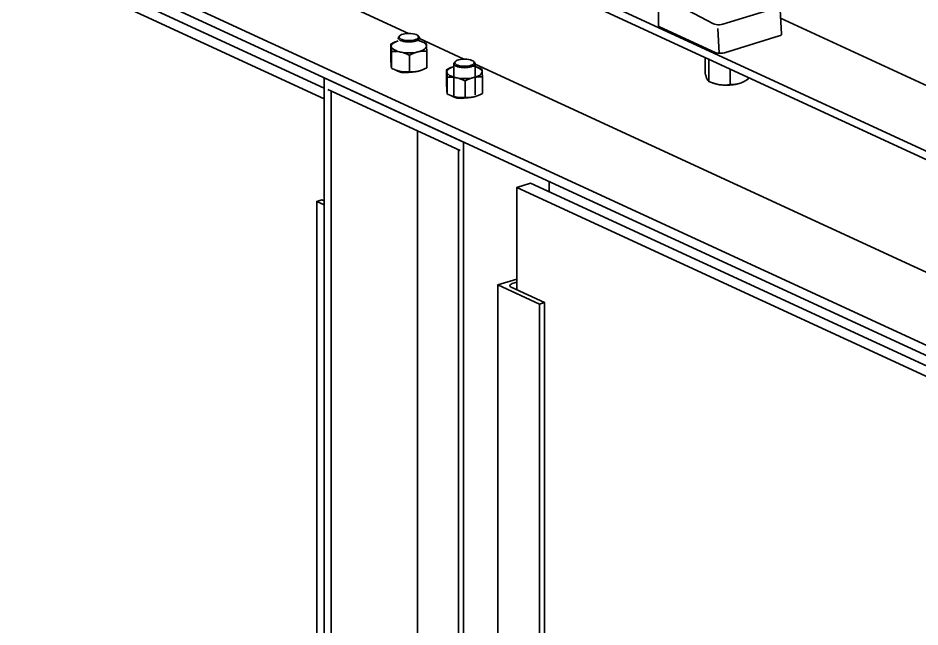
# Model space of a CAD drawing. Header units: millimetres. Extents: x -8400 to 8400, y -5940 to 5940.
# Drawn here: x 4277.3 to 4621.4, y 3711.7 to 3944.1 of the extents above; entities that cross this region are included whole.
import ezdxf

# ---------------------------------------------------------------- set-up
doc = ezdxf.new("R2010")
doc.units = ezdxf.units.MM
doc.layers.add('粗实线层', color=7, linetype='Continuous', lineweight=35)

msp = doc.modelspace()

# ---------------------------------------------------------------- linework, layer by layer
at = {"layer": '粗实线层', "linetype": 'Continuous', "lineweight": 35}
for points in [[(5429.862, 3519.626), (5429.862, 3521.524), (3411.605, 4452.531), (3427.906, 4457.511)], [(3411.605, 4452.531), (3411.605, 4450.634), (3411.713, 4449.901), (3412.025, 4449.315), (3412.506, 4448.939), (5429.848, 3518.354)], [(3458.919, 4384.447), (4426.231, 3938.232)], [(3415.693, 4380.457), (3413.26, 4379.258), (3412.732, 4378.904), (3412.27, 4378.401), (3411.911, 4377.79), (3411.683, 4377.119), (3411.605, 4376.441), (3411.605, 4374.544), (5429.862, 3443.536), (5429.862, 3445.434)], [(3412.133, 4378.2), (5430.389, 3447.192)], [(4394.169, 3917.311), (3931.171, 4130.888)], [(4394.172, 3913.306), (3931.174, 4126.883)], [(4522.524, 3952.552), (4542.645, 3941.94), (4543.126, 3941.743), (4543.706, 3941.6), (4544.347, 3941.52), (4545.004, 3941.509), (4545.634, 3941.568), (4546.194, 3941.693), (4567.077, 3948.073), (4567.448, 3948.214), (4567.733, 3948.385)], [(4655.852, 3903.591), (4568.278, 3943.988)], [(4544.849, 3930.662), (4544.304, 3940.062)], [(4423.057, 3937.422), (4422.683, 3937.105), (4422.42, 3936.799), (4422.332, 3936.48), (4422.423, 3936.161), (4422.688, 3935.856), (4423.116, 3935.578), (4423.689, 3935.339), (4424.381, 3935.151), (4425.162, 3935.021), (4425.999, 3934.954), (4426.854, 3934.954), (4427.69, 3935.021), (4428.472, 3935.151), (4429.164, 3935.339), (4429.737, 3935.578), (4430.165, 3935.856), (4430.43, 3936.161), (4430.521, 3936.48), (4430.433, 3936.799), (4430.17, 3937.105), (4429.796, 3937.422)], [(4419.811, 3931.264), (4419.783, 3931.854), (4419.755, 3932.392), (4419.741, 3932.64), (4419.726, 3932.87), (4419.712, 3933.084), (4419.698, 3933.279), (4419.834, 3932.842), (4420.17, 3932.42), (4420.697, 3932.026), (4421.398, 3931.673), (4422.251, 3931.37), (4423.232, 3931.128), (4423.666, 3931.031), (4424.101, 3930.913), (4424.156, 3930.898), (4424.211, 3930.881), (4424.265, 3930.865), (4424.32, 3930.847), (4424.428, 3930.813), (4424.537, 3930.777), (4424.753, 3930.703), (4424.967, 3930.625), (4425.394, 3930.458), (4425.816, 3930.277), (4426.236, 3930.083), (4426.652, 3929.878)], [(4423.232, 3923.72), (4422.799, 3923.817), (4422.367, 3923.933), (4421.937, 3924.066), (4421.508, 3924.218), (4421.294, 3924.299), (4421.08, 3924.385), (4420.974, 3924.429), (4420.867, 3924.474), (4420.76, 3924.52), (4420.653, 3924.568), (4420.23, 3924.763), (4419.811, 3924.969), (4419.811, 3931.264), (4420.23, 3931.3), (4420.653, 3931.324), (4420.76, 3931.328), (4420.867, 3931.331), (4420.974, 3931.333), (4421.08, 3931.334), (4421.294, 3931.333), (4421.508, 3931.328), (4421.937, 3931.306), (4422.367, 3931.265), (4422.799, 3931.206), (4423.232, 3931.128), (4424.308, 3930.954), (4425.451, 3930.852), (4426.622, 3930.826), (4427.787, 3930.878), (4428.911, 3931.004), (4429.96, 3931.201), (4430.381, 3931.289), (4430.8, 3931.358), (4431.217, 3931.407), (4431.631, 3931.439), (4432.453, 3931.452), (4433.267, 3931.41), (4433.24, 3932), (4433.212, 3932.538), (4433.198, 3932.785), (4433.183, 3933.016), (4433.176, 3933.125), (4433.17, 3933.23), (4433.166, 3933.281), (4433.162, 3933.33), (4433.158, 3933.379), (4433.155, 3933.426), (4433.141, 3933.602), (4433.126, 3933.758), (4433.112, 3933.894), (4433.098, 3934.013), (4433.07, 3934.198), (4433.042, 3934.327), (4432.626, 3934.532), (4432.207, 3934.726), (4431.784, 3934.906), (4431.357, 3935.074), (4431.143, 3935.152), (4430.927, 3935.226), (4430.819, 3935.262), (4430.71, 3935.296), (4430.656, 3935.313), (4430.601, 3935.329), (4430.546, 3935.346), (4430.492, 3935.362), (4430.056, 3935.479), (4429.621, 3935.577)], [(4430.521, 3935.358), (4431.4, 3935.055), (4432.123, 3934.699), (4432.667, 3934.3), (4433.015, 3933.871), (4433.155, 3933.426), (4433.087, 3932.986), (4432.816, 3932.557), (4432.351, 3932.153), (4431.706, 3931.785), (4430.901, 3931.465), (4429.96, 3931.201), (4429.855, 3931.176), (4429.749, 3931.15), (4429.643, 3931.123), (4429.538, 3931.094), (4429.328, 3931.033), (4429.118, 3930.968), (4428.701, 3930.824), (4428.287, 3930.664), (4427.465, 3930.298), (4426.652, 3929.878), (4426.652, 3923.584), (4427.467, 3923.542), (4428.289, 3923.556), (4428.703, 3923.588), (4429.119, 3923.637), (4429.538, 3923.705), (4429.96, 3923.793), (4430.065, 3923.818), (4430.171, 3923.844), (4430.276, 3923.872), (4430.382, 3923.9), (4430.592, 3923.961), (4430.801, 3924.026), (4431.218, 3924.17), (4431.633, 3924.331), (4432.454, 3924.697), (4433.267, 3925.116), (4433.267, 3931.41)], [(4430.551, 3936.239), (4447.454, 3928.442)], [(4431.445, 3935.041), (4431.223, 3935.125)], [(4443.577, 3926.682), (4443.577, 3913.923)], [(4444.302, 3927.622), (4443.928, 3927.305)], [(4451.415, 3927.305), (4451.04, 3927.622)], [(4451.743, 3926.463), (5424.763, 3477.616)], [(4451.765, 3914.845), (4451.765, 3926.682)], [(4539.479, 3929.075), (4539.479, 3923.113), (4539.65, 3922.453), (4539.823, 3921.853), (4539.91, 3921.577), (4539.997, 3921.32), (4540.085, 3921.083), (4540.173, 3920.865), (4540.196, 3920.814), (4540.218, 3920.765), (4540.229, 3920.74), (4540.24, 3920.716), (4540.251, 3920.693), (4540.262, 3920.67), (4540.306, 3920.58), (4540.35, 3920.497), (4540.438, 3920.345), (4540.525, 3920.215), (4540.697, 3920.011), (4540.868, 3919.871)], [(4540.868, 3928.133), (4540.78, 3928.481)], [(4541.396, 3928.2), (4540.868, 3928.133), (4540.868, 3919.871), (4541.875, 3919.468), (4542.89, 3919.125), (4543.402, 3918.979), (4543.916, 3918.852), (4544.433, 3918.746), (4544.954, 3918.66), (4546.223, 3918.525), (4547.537, 3918.474), (4548.853, 3918.51), (4550.133, 3918.631), (4551.338, 3918.833), (4552.43, 3919.112)], [(4421.408, 3924.255), (4421.63, 3924.171)], [(4427.182, 3923.433), (4426.249, 3923.304), (4425.321, 3923.251), (4424.425, 3923.275), (4423.588, 3923.374), (4422.834, 3923.547), (4422.185, 3923.787), (4421.486, 3924.225)], [(4422.332, 3923.911), (4422.332, 3923.723)], [(4426.652, 3923.584), (4426.236, 3923.548), (4425.816, 3923.524), (4425.394, 3923.514), (4424.967, 3923.519), (4424.753, 3923.528), (4424.537, 3923.541), (4424.428, 3923.55), (4424.32, 3923.559), (4424.265, 3923.565), (4424.211, 3923.57), (4424.156, 3923.576), (4424.101, 3923.582), (4423.666, 3923.641), (4423.232, 3923.72), (4424.308, 3923.545), (4425.451, 3923.443), (4426.622, 3923.418), (4427.787, 3923.469), (4428.911, 3923.595), (4429.96, 3923.793), (4430.622, 3923.968), (4431.223, 3924.171), (4431.366, 3924.225)], [(4443.577, 3925.558), (4442.645, 3925.233), (4441.893, 3924.849), (4441.347, 3924.417), (4441.026, 3923.955), (4440.943, 3923.479), (4441.079, 3923.042), (4441.415, 3922.62), (4441.942, 3922.226), (4442.642, 3921.872), (4443.496, 3921.57), (4444.476, 3921.328), (4445.554, 3921.154), (4446.695, 3921.052), (4447.867, 3921.026), (4449.032, 3921.078), (4450.156, 3921.204), (4451.204, 3921.401), (4452.146, 3921.665), (4452.951, 3921.985), (4453.596, 3922.353), (4454.061, 3922.757), (4454.331, 3923.186), (4454.4, 3923.626), (4454.259, 3924.071), (4453.912, 3924.5), (4453.368, 3924.898), (4452.645, 3925.255), (4451.765, 3925.558)], [(4450.866, 3925.777), (4451.301, 3925.679), (4451.736, 3925.562), (4451.791, 3925.546), (4451.846, 3925.529), (4451.9, 3925.513), (4451.955, 3925.496), (4452.063, 3925.462), (4452.172, 3925.426), (4452.388, 3925.352), (4452.602, 3925.274), (4453.029, 3925.106), (4453.451, 3924.926), (4453.871, 3924.732), (4454.287, 3924.527), (4454.314, 3924.399), (4454.343, 3924.213), (4454.357, 3924.094), (4454.371, 3923.958), (4454.385, 3923.802), (4454.4, 3923.626), (4454.404, 3923.579), (4454.407, 3923.53), (4454.41, 3923.481), (4454.414, 3923.43), (4454.421, 3923.325), (4454.429, 3923.216), (4454.443, 3922.985), (4454.457, 3922.738), (4454.485, 3922.2), (4454.513, 3921.61)], [(4452.69, 3925.241), (4452.468, 3925.325)], [(4549.039, 3924.665), (4549.039, 3918.703), (4548.035, 3918.587), (4547.02, 3918.534), (4546.508, 3918.535), (4545.993, 3918.555), (4545.735, 3918.573), (4545.475, 3918.597), (4545.41, 3918.604), (4545.344, 3918.61), (4545.279, 3918.618), (4545.214, 3918.626), (4545.084, 3918.643), (4544.954, 3918.66), (4543.509, 3918.937), (4542.254, 3919.322), (4541.715, 3919.528)], [(4447.29, 3506.853), (4394.178, 3531.353), (4394.178, 3921.29), (4447.29, 3896.79), (4447.29, 3506.853), (4479.92, 3516.822), (4479.92, 3561.805)], [(4447.897, 3913.784), (4447.481, 3913.748), (4447.061, 3913.724), (4446.638, 3913.714), (4446.212, 3913.719), (4445.997, 3913.728), (4445.781, 3913.741), (4445.673, 3913.75), (4445.564, 3913.759), (4445.51, 3913.764), (4445.456, 3913.77), (4445.401, 3913.776), (4445.347, 3913.782), (4444.911, 3913.841), (4444.476, 3913.92), (4444.043, 3914.016), (4443.612, 3914.133), (4443.182, 3914.266), (4442.752, 3914.418), (4442.539, 3914.5), (4442.325, 3914.585), (4442.218, 3914.629), (4442.111, 3914.674), (4442.005, 3914.72), (4441.898, 3914.767), (4441.475, 3914.963), (4441.056, 3915.169), (4441.056, 3921.463), (4441.475, 3921.5), (4441.898, 3921.524), (4442.005, 3921.528), (4442.111, 3921.531), (4442.218, 3921.533), (4442.325, 3921.533), (4442.539, 3921.533), (4442.752, 3921.528), (4443.182, 3921.506), (4443.612, 3921.465), (4444.043, 3921.406), (4444.476, 3921.328), (4444.911, 3921.231), (4445.347, 3921.113), (4445.401, 3921.098), (4445.456, 3921.081), (4445.51, 3921.064), (4445.564, 3921.047), (4445.673, 3921.013), (4445.781, 3920.977), (4445.997, 3920.903), (4446.212, 3920.825), (4446.638, 3920.658), (4447.061, 3920.477), (4447.481, 3920.283), (4447.897, 3920.079)], [(4555.821, 3921.536), (4555.821, 3920.775), (4555.406, 3920.511), (4554.986, 3920.259), (4554.88, 3920.199), (4554.774, 3920.139), (4554.669, 3920.08), (4554.563, 3920.022), (4554.351, 3919.91), (4554.139, 3919.802), (4553.714, 3919.599), (4553.287, 3919.417), (4552.859, 3919.254), (4552.43, 3919.112), (4552, 3918.991), (4551.567, 3918.892), (4551.513, 3918.881), (4551.459, 3918.87), (4551.405, 3918.86), (4551.351, 3918.85), (4551.243, 3918.831), (4551.136, 3918.813), (4550.922, 3918.783), (4550.709, 3918.757), (4550.287, 3918.718), (4549.868, 3918.698), (4549.452, 3918.693), (4549.039, 3918.703)], [(4553.047, 3919.322), (4553.08, 3919.335)], [(4445.997, 3893.486), (4395.47, 3916.795)], [(4396.833, 3534.333), (4396.833, 3916.472)], [(4442.652, 3914.456), (4442.874, 3914.371)], [(4448.427, 3913.632), (4447.494, 3913.504), (4446.566, 3913.451), (4445.671, 3913.475), (4444.833, 3913.574), (4444.079, 3913.747), (4443.429, 3913.987), (4442.731, 3914.426)], [(4444.476, 3913.92), (4445.554, 3913.745), (4446.695, 3913.643), (4447.867, 3913.617), (4449.032, 3913.669), (4450.156, 3913.795), (4451.204, 3913.992), (4451.867, 3914.167), (4452.468, 3914.371), (4452.611, 3914.426)], [(4429.723, 3900.989), (4429.723, 3541.642)], [(4445.431, 3893.745), (4445.431, 3511.947), (4445.576, 3511.629), (4445.997, 3511.348), (4395.47, 3534.656), (4395.993, 3534.475), (4396.63, 3534.355), (4397.331, 3534.307), (4398.039, 3534.335), (4398.699, 3534.436), (4419.163, 3538.914)], [(4479.92, 3877.752), (4479.92, 3881.737)], [(4938.353, 3662.279), (4467.611, 3879.429), (4472.831, 3881.024), (4937.333, 3666.753)], [(4467.611, 3879.429), (4467.611, 3840.43)], [(4394.178, 3874.309), (4393.254, 3874.736), (4391.296, 3874.137), (4391.296, 3601.182), (4394.178, 3599.852)], [(4391.296, 3874.137), (4394.178, 3872.808)], [(4467.611, 3844.508), (4460.342, 3842.287), (4476.275, 3834.937), (4478.233, 3835.535), (4465.486, 3841.415), (4465.141, 3841.626), (4464.952, 3841.863), (4464.933, 3842.111), (4465.085, 3842.351), (4465.398, 3842.569), (4465.851, 3842.748), (4467.611, 3843.287)], [(4460.342, 3842.287), (4460.342, 3569.331), (4476.275, 3561.981)], [(4478.233, 3835.535), (4478.233, 3562.58), (4476.275, 3561.981), (4476.275, 3834.937)]]:
    msp.add_lwpolyline(points, dxfattribs=at)
for points in [[(4568.096, 3947.392), (4568.641, 3937.998), (4568.543, 3937.714), (4568.224, 3937.454), (4567.713, 3937.242), (4546.829, 3930.862), (4546.268, 3930.732), (4545.636, 3930.662), (4544.977, 3930.655), (4544.334, 3930.713), (4543.753, 3930.831), (4543.272, 3931.002), (4522.033, 3940.799), (4521.753, 3940.986), (4521.656, 3941.198), (4521.656, 3951.647, -0.3297945)], [(4422.332, 3935.358), (4421.4, 3935.033), (4420.648, 3934.649), (4420.101, 3934.217), (4419.781, 3933.755), (4419.698, 3933.279, 0.0268368), (4419.585, 3934.18)], [(4421.63, 3935.125), (4421.487, 3935.071), (4421.222, 3934.967), (4420.4, 3934.6), (4419.585, 3934.18), (4419.585, 3927.886), (4419.613, 3927.295), (4419.641, 3926.757), (4419.655, 3926.51), (4419.669, 3926.279), (4419.683, 3926.066), (4419.698, 3925.871, 0.0264765), (4419.811, 3924.969)], [(4442.874, 3925.325), (4442.731, 3925.271), (4442.467, 3925.167), (4441.645, 3924.8), (4440.83, 3924.38), (4440.83, 3918.086), (4440.858, 3917.496), (4440.886, 3916.957), (4440.9, 3916.71), (4440.914, 3916.479), (4440.928, 3916.266), (4440.943, 3916.07, 0.0266436), (4441.056, 3915.169)], [(4441.056, 3921.463), (4441.028, 3922.054), (4441, 3922.592), (4440.985, 3922.84), (4440.971, 3923.07), (4440.957, 3923.284), (4440.943, 3923.479, 0.0261634), (4440.83, 3924.38)]]:
    msp.add_lwpolyline(points, format="xyb", dxfattribs=at)
for points in [[(4423.183, 3937.518), (4422.883, 3937.241), (4422.748, 3936.947), (4422.786, 3936.648), (4422.994, 3936.359), (4423.362, 3936.094), (4423.873, 3935.864), (4424.504, 3935.682), (4425.225, 3935.554), (4426.002, 3935.487), (4426.799, 3935.486), (4427.578, 3935.548), (4428.304, 3935.672), (4428.941, 3935.851), (4429.462, 3936.077), (4429.84, 3936.341), (4430.058, 3936.628), (4430.107, 3936.927), (4429.984, 3937.222), (4429.694, 3937.501), (4429.252, 3937.75), (4428.677, 3937.958), (4427.997, 3938.113), (4427.244, 3938.211), (4426.452, 3938.245), (4425.66, 3938.215), (4424.903, 3938.122), (4424.217, 3937.969), (4423.635, 3937.765)], [(4444.428, 3927.718), (4444.128, 3927.441), (4443.993, 3927.146), (4444.031, 3926.848), (4444.238, 3926.559), (4444.606, 3926.294), (4445.118, 3926.064), (4445.749, 3925.882), (4446.47, 3925.754), (4447.247, 3925.688), (4448.044, 3925.685), (4448.823, 3925.748), (4449.549, 3925.871), (4450.186, 3926.051), (4450.706, 3926.277), (4451.085, 3926.541), (4451.304, 3926.829), (4451.352, 3927.127), (4451.229, 3927.422), (4450.939, 3927.701), (4450.496, 3927.95), (4449.922, 3928.157), (4449.242, 3928.313), (4448.489, 3928.411), (4447.698, 3928.445), (4446.904, 3928.415), (4446.148, 3928.321), (4445.462, 3928.169), (4444.88, 3927.965)], [(4454.513, 3921.61), (4453.698, 3921.652), (4452.875, 3921.639), (4452.461, 3921.607), (4452.045, 3921.557), (4451.626, 3921.489), (4451.204, 3921.401), (4451.099, 3921.376), (4450.994, 3921.35), (4450.888, 3921.323), (4450.783, 3921.294), (4450.573, 3921.233), (4450.363, 3921.168), (4449.946, 3921.024), (4449.531, 3920.864), (4448.71, 3920.498), (4447.897, 3920.079), (4447.897, 3913.784), (4448.712, 3913.741), (4449.534, 3913.756), (4449.948, 3913.788), (4450.365, 3913.837), (4450.783, 3913.905), (4451.204, 3913.992), (4451.31, 3914.017), (4451.415, 3914.044), (4451.521, 3914.072), (4451.626, 3914.1), (4451.837, 3914.161), (4452.046, 3914.226), (4452.463, 3914.37), (4452.877, 3914.531), (4453.699, 3914.897), (4454.513, 3915.316)]]:
    msp.add_lwpolyline(points, close=True, dxfattribs=at)
msp.add_ellipse((4447.671, 3926.682), major_axis=(4.097, 0), ratio=0.3753165, start_param=2.724273, end_param=6.7002539, dxfattribs=at)

doc.saveas('drawing.dxf')
